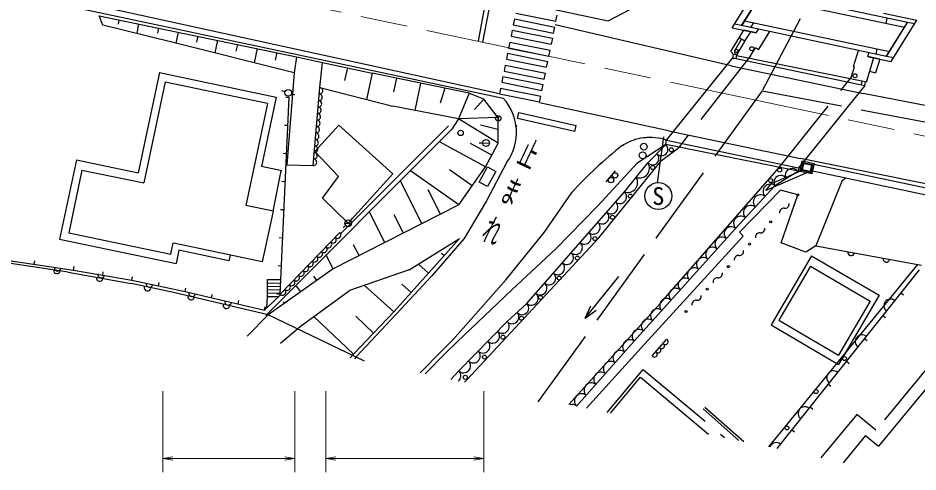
# Model space of a CAD drawing. Units: millimetres, scale not verified. Extents: x 40000 to 680000, y 20000 to 380000.
# Drawn here: x 447871 to 514731, y 247202 to 280944 of the extents above; entities that cross this region are included whole.
import ezdxf
from ezdxf.enums import TextEntityAlignment as Align

# ---------------------------------------------------------------- set-up
doc = ezdxf.new("R2010")
doc.units = ezdxf.units.MM
doc.header["$LTSCALE"] = 1000
doc.linetypes.add('CHAIN', pattern=[18.5, 12, -1.5, 3.5, -1.5])
doc.linetypes.add('DASHED', pattern=[7.5, 6, -1.5])
for name, color, linetype, lineweight in [('M-BGD', 7, 'Continuous', 25), ('M-BGD-EXST', 7, 'Continuous', 25), ('M-BMK', 2, 'CHAIN', 13), ('M-STR-HTXT', 7, 'Continuous', 13), ('M-STR-STR1', 1, 'Continuous', 25), ('M-STR-STRC', 7, 'Continuous', 25)]:
    doc.layers.add(name, color=color, linetype=linetype, lineweight=lineweight)
doc.styles.add('ＭＳ ゴシック', font='')
doc.styles.get('ＭＳ ゴシック').set_extended_font_data('MS Gothic')

# ---------------------------------------------------------------- blocks, each defined once
blk = doc.blocks.new('open_arrow')
at = {"color": 0, "linetype": 'Continuous', "lineweight": -2}
blk.add_lwpolyline([(7.5, 1.25), (0, 0), (7.5, -1.25)], dxfattribs=at)

msp = doc.modelspace()

# ---------------------------------------------------------------- linework, layer by layer
at = {"layer": 'M-BGD'}
for p, q in [((409903, 298123), (491726, 280739)), ((408396, 291031), (483921, 274985)), ((491726, 280739), (496148, 283074)), ((500933, 280214), (502850, 283283)), ((501644, 280370), (503222, 282897)), ((502976, 282541), (513736, 280255)), ((453902, 281115), (468565, 278067)), ((454174, 280423), (453902, 281115)), ((512179, 281301), (514652, 280776)), ((512358, 280547), (512441, 280939)), ((459400, 279130), (454174, 280423)), ((455369, 280810), (455301, 280485)), ((456835, 280506), (456688, 279800)), ((458301, 280201), (458222, 279821)), ((500933, 280214), (502714, 279836)), ((501623, 280375), (501102, 280485)), ((501848, 280736), (512609, 278450)), ((502310, 280229), (502536, 280590)), ((512362, 278093), (513941, 280620)), ((512734, 277707), (514652, 280776)), ((514482, 280505), (513962, 280616)), ((459767, 279896), (459598, 279080)), ((461234, 279591), (461142, 279153)), ((501435, 279480), (501782, 280034)), ((501859, 279215), (501435, 279480)), ((502714, 279836), (501782, 280034)), ((501859, 279215), (502302, 279924)), ((502714, 279836), (502883, 280107)), ((502873, 278582), (503716, 279930)), ((468382, 276873), (459400, 279130)), ((462700, 279286), (462505, 278350)), ((464166, 278981), (464062, 278483)), ((500838, 278464), (501445, 279474)), ((501137, 278565), (501627, 279360)), ((501266, 278206), (501869, 279209)), ((465632, 278676), (465412, 277619)), ((467098, 278371), (466982, 277813)), ((500838, 278464), (501032, 278235)), ((502279, 278142), (502647, 278723)), ((502873, 278582), (502647, 278723)), ((509938, 277350), (510299, 278531)), ((510996, 278076), (511084, 278364)), ((511619, 278251), (511702, 278642)), ((468565, 278067), (468382, 276873)), ((468565, 278067), (470493, 277641)), ((470287, 275778), (470493, 277641)), ((470493, 277641), (474181, 276850)), ((510566, 276239), (501257, 278129)), ((511428, 277985), (510877, 276159)), ((511887, 277887), (510996, 278076)), ((511060, 278063), (512734, 277707)), ((511887, 277887), (511571, 276877)), ((512904, 277978), (512383, 278089)), ((458388, 276897), (456810, 269440)), ((458388, 276897), (467060, 275072)), ((468382, 276873), (467845, 270019)), ((472337, 277245), (472135, 276302)), ((474181, 276850), (473761, 274893)), ((509761, 276510), (510014, 277327)), ((510014, 277327), (509938, 277350)), ((511127, 276989), (511571, 276877)), ((458806, 276201), (457216, 268685)), ((458806, 276201), (466412, 274619)), ((475981, 276475), (475769, 275455)), ((469790, 269984), (470287, 275778)), ((470287, 275778), (475723, 274393)), ((477782, 276101), (477360, 274074)), ((479572, 275738), (479244, 274626)), ((467060, 275072), (465965, 269898)), ((467343, 260417), (468012, 275034)), ((468012, 275034), (467763, 275045)), ((481382, 275352), (480587, 273444)), ((482477, 274916), (481773, 274145)), ((466407, 274593), (464805, 267021)), ((480587, 273444), (475723, 274393)), ((483546, 273538), (480587, 273444)), ((483544, 273592), (483494, 273543)), ((483494, 273543), (483544, 273492)), ((483544, 273592), (483544, 273402)), ((483544, 273592), (483594, 273542)), ((483544, 273492), (483594, 273542)), ((467917, 272946), (467667, 272957)), ((469911, 271015), (471699, 272988)), ((475712, 269350), (471699, 272988)), ((471865, 264933), (479848, 272928)), ((480587, 273444), (480096, 272680)), ((483553, 271635), (480587, 273444)), ((483517, 272645), (482221, 272988)), ((484832, 273014), (484883, 272913)), ((484883, 272913), (484855, 272804)), ((466279, 258844), (480096, 272680)), ((482608, 269890), (479174, 271748)), ((483080, 270762), (481491, 271623)), ((482387, 271647), (482137, 271641)), ((482387, 271654), (482887, 271653)), ((495943, 271875), (496054, 271861)), ((495991, 271544), (496054, 271861)), ((505832, 269550), (495991, 271544)), ((467821, 270857), (467571, 270869)), ((471691, 269160), (469911, 271015)), ((452218, 270391), (450957, 264502)), ((452218, 270391), (456810, 269440)), ((452614, 269639), (451649, 264980)), ((452614, 269639), (457216, 268685)), ((467465, 269578), (465965, 269898)), ((466827, 266589), (467424, 269587)), ((467845, 270019), (469790, 269984)), ((480630, 267059), (477028, 269576)), ((481619, 268474), (479939, 269648)), ((491573, 268757), (492250, 269589)), ((495592, 259738), (504412, 269838)), ((505864, 269813), (505832, 269550)), ((506893, 269594), (539260, 262717)), ((506995, 270083), (539364, 263206)), ((467726, 268769), (467476, 268781)), ((470498, 267551), (471691, 269160)), ((472394, 265690), (475712, 269350)), ((477881, 265663), (476279, 268818)), ((509091, 268859), (507152, 264009)), ((509091, 268859), (509377, 269066)), ((479256, 266361), (478338, 268167)), ((501465, 265022), (504509, 268159)), ((503436, 268114), (503832, 268615)), ((505809, 267801), (504509, 268159)), ((472394, 265690), (470498, 267551)), ((504574, 264227), (505809, 267801)), ((466826, 266589), (464805, 267021)), ((480630, 267059), (475133, 264268)), ((466827, 266589), (466019, 262814)), ((467630, 266681), (467380, 266693)), ((475133, 264268), (473995, 266508)), ((476507, 264965), (475822, 266314)), ((472210, 265520), (472026, 265351)), ((472144, 265690), (472644, 265689)), ((472560, 265877), (472725, 266064)), ((451649, 264980), (459213, 263383)), ((467343, 260417), (471780, 264991)), ((501739, 264732), (501465, 265022)), ((450957, 264502), (459614, 262691)), ((459213, 263383), (459393, 264233)), ((466019, 262814), (459458, 264217)), ((467535, 264593), (467285, 264605)), ((475133, 264268), (471290, 262302)), ((476935, 262220), (480679, 264553)), ((478372, 261987), (480679, 264553)), ((491010, 264597), (484490, 257562)), ((494157, 256440), (501739, 264732)), ((506403, 263536), (504574, 264227)), ((459829, 263699), (459614, 262691)), ((463545, 262905), (459829, 263699)), ((473212, 263285), (472802, 264085)), ((479525, 263270), (479340, 263437)), ((507152, 264009), (506403, 263536)), ((507152, 264009), (514990, 262572)), ((451599, 262050), (446048, 262882)), ((449082, 262645), (449118, 262893)), ((463635, 263324), (463545, 262905)), ((471290, 262302), (470795, 263269)), ((451996, 262215), (452032, 262463)), ((451996, 262215), (452039, 262462)), ((471290, 262302), (466458, 258881)), ((467439, 262505), (467189, 262516)), ((476935, 262220), (472509, 260684)), ((478372, 261987), (477631, 262653)), ((514703, 262617), (503632, 249073)), ((514812, 262227), (504249, 248942)), ((506747, 262496), (504399, 258475)), ((506747, 262496), (511184, 259906)), ((451599, 262050), (456274, 261200)), ((454161, 261833), (454204, 262079)), ((456326, 261450), (456370, 261696)), ((456326, 261450), (456378, 261695)), ((466397, 260253), (466415, 261511)), ((466415, 261511), (467387, 261497)), ((470082, 261447), (469855, 261768)), ((475781, 259105), (478372, 261987)), ((478624, 261794), (475991, 258968)), ((490014, 258642), (492514, 261734)), ((459413, 260553), (456274, 261200)), ((458304, 261033), (458355, 261277)), ((460281, 260615), (460333, 260860)), ((460281, 260615), (460338, 260859)), ((466404, 260761), (467359, 260748)), ((466408, 261011), (467370, 260998)), ((466411, 261261), (467383, 261247)), ((468874, 260592), (468571, 261019)), ((475781, 259105), (473602, 261064)), ((477077, 260546), (476385, 261168)), ((466458, 258881), (459413, 260553)), ((462249, 260157), (462306, 260400)), ((467340, 260337), (466347, 259398)), ((466348, 259419), (466397, 260253)), ((466397, 260253), (467181, 260242)), ((466401, 260511), (467347, 260498)), ((467343, 260417), (467094, 260428)), ((468825, 258027), (472509, 260684)), ((513461, 260528), (513657, 260373)), ((464217, 259698), (464274, 259941)), ((466185, 259239), (466242, 259482)), ((466185, 259239), (466348, 259419)), ((467666, 259736), (467590, 259843)), ((495592, 259738), (488804, 252224)), ((490014, 258642), (490420, 259555)), ((511184, 259906), (508837, 255886)), ((466458, 258881), (464884, 257306)), ((473614, 255451), (466458, 258881)), ((472802, 255953), (469836, 258757)), ((472802, 255953), (475781, 259105)), ((474292, 257529), (472959, 258789)), ((475991, 258968), (472996, 255761)), ((490014, 258642), (490823, 259230)), ((512111, 258830), (512307, 258675)), ((504400, 258477), (508837, 255886)), ((467375, 256776), (468825, 258027)), ((484490, 257562), (481213, 254048)), ((480195, 257044), (479376, 256237)), ((480488, 256871), (479636, 256038)), ((493653, 256919), (489359, 252106)), ((494992, 255824), (496067, 257067)), ((510761, 257132), (510957, 256976)), ((479376, 256237), (477756, 254571)), ((494157, 256440), (490100, 251948)), ((472549, 255677), (472802, 255953)), ((472996, 255761), (472857, 255612)), ((479636, 256038), (478113, 254495)), ((509411, 255434), (509606, 255278)), ((491879, 251571), (494110, 254244)), ((494110, 254244), (499172, 250021)), ((516179, 254430), (511795, 249118)), ((481213, 254048), (481044, 253873)), ((508061, 253736), (508256, 253580)), ((498774, 251893), (501430, 249541)), ((498893, 252027), (501788, 249465)), ((506710, 252037), (506906, 251882)), ((505360, 250339), (505556, 250184)), ((510835, 249911), (509173, 247896)), ((510835, 249911), (511795, 249118))]:
    msp.add_line(p, q, dxfattribs=at)
at = {"layer": 'M-BGD', "linetype": 'DASHED'}
for p, q in [((502279, 278142), (496933, 271291)), ((504308, 269719), (509761, 276510)), ((503149, 275533), (486096, 251852)), ((506688, 269538), (503436, 268114)), ((506178, 269642), (503832, 268615)), ((506817, 263267), (503819, 258132)), ((506817, 263267), (511836, 260336)), ((511836, 260336), (508837, 255201)), ((503819, 258132), (508837, 255201)), ((516051, 255702), (511599, 250309)), ((491643, 251621), (494310, 254817)), ((494310, 254817), (500361, 249768)), ((510185, 251476), (507520, 248247)), ((511599, 250309), (510185, 251476))]:
    msp.add_line(p, q, dxfattribs=at)
msp.add_lwpolyline([(517330, 312692), (514433, 303630), (509503, 287511), (503149, 275533), (556798, 265313), (571991, 288933)], dxfattribs=at)
at = {"layer": 'M-BGD'}
for points in [[(500957, 277966), (501232, 277931), (501266, 278206), (500991, 278240)], [(510517, 275973), (510783, 275924), (510832, 276190), (510566, 276239)], [(506124, 270319), (507005, 270136), (506842, 269352), (505961, 269536)], [(506194, 270213), (506899, 270066), (506772, 269459), (506068, 269606)], [(482758, 269884), (483377, 269545), (482755, 268410), (482136, 268749)]]:
    msp.add_lwpolyline(points, close=True, dxfattribs=at)
for points in [[(480630, 267059), (482608, 269890), (483499, 271536), (483553, 271635), (483552, 271747), (483546, 273425), (483546, 273538), (483477, 273627), (482477, 274916), (481487, 275310), (481382, 275352), (474181, 276850)], [(495991, 271544), (493839, 270132), (490925, 266947), (487830, 263790), (484552, 260749), (480488, 256871)], [(485677, 259726), (492915, 268028), (494666, 270178), (495991, 271544)], [(492678, 271384), (492764, 271456), (492869, 271496)], [(494318, 272033), (494424, 272072), (494535, 272057)], [(491010, 264597), (495668, 270353), (496933, 271291)], [(484221, 270334), (484193, 270225), (482674, 267346), (481012, 264550), (478624, 261794)], [(491108, 270063), (491188, 270143), (491274, 270215)], [(505799, 269530), (504099, 268479), (501173, 265306), (493653, 256919)], [(480195, 257044), (484144, 261507), (486948, 265003), (489028, 267996), (489108, 268075)], [(446168, 263075), (451996, 262215), (456326, 261450), (460281, 260615), (466185, 259239)], [(480032, 254087), (480628, 254712), (484221, 258386), (485677, 259726)]]:
    msp.add_lwpolyline(points, dxfattribs=at)
at = {"layer": 'M-BGD', "linetype": 'DASHED'}
msp.add_lwpolyline([(506241, 270142), (506828, 270019), (506726, 269530), (506139, 269652)], close=True, dxfattribs=at)
at = {"layer": 'M-BGD'}
for centre, radius in [((502386, 278660), 150), ((501243, 278500), 125), ((510047, 276651), 150), ((483544, 273492), 200), ((484883, 272913), 35), ((480753, 272403), 200), ((482637, 271653), 250), ((494367, 271383), 250), ((494277, 270737), 250), ((496401, 271148), 150), ((492229, 269247), 200), ((495025, 269832), 150), ((504461, 269641), 150), ((491934, 268894), 200), ((503781, 268864), 150), ((493360, 267705), 150), ((505809, 267801), 75), ((492034, 266135), 150), ((472394, 265690), 250), ((503788, 265800), 75), ((490726, 264548), 150), ((502215, 264133), 75), ((489418, 263097), 150), ((500642, 262465), 75), ((488076, 261612), 150), ((499070, 260797), 75), ((486684, 260177), 150), ((485274, 258625), 150), ((497497, 259130), 75), ((483898, 257224), 150), ((482522, 255739), 150), ((509271, 255635), 150), ((481096, 254238), 150), ((507156, 253175), 150), ((504989, 250483), 150)]:
    msp.add_circle(centre, radius, dxfattribs=at)
for centre, radius, start, end in [((501350, 278434), 250, 148.36586, 238.36586), ((470274, 275536), 242, 263.2953, 86.88477), ((470191, 274570), 242, 263.2953, 86.88477), ((470233, 275053), 242, 263.2953, 86.88477), ((481097, 272436), 3804, 324.45475, 42.06747), ((470150, 274087), 242, 263.2953, 86.88477), ((470108, 273604), 242, 263.2953, 86.88477), ((470025, 272639), 242, 263.2953, 86.88477), ((470067, 273122), 242, 263.2953, 86.88477), ((469984, 272156), 242, 263.2953, 86.88477), ((469942, 271673), 242, 263.2953, 86.88477), ((510594, 248462), 29097, 127.78943, 137.82952), ((494822, 268301), 3768, 70.90773, 123.11254), ((495677, 271186), 476, 223.01108, 48.6911), ((469859, 270708), 242, 263.2953, 86.88477), ((469901, 271190), 242, 263.2953, 86.88477), ((495014, 270503), 476, 223.01108, 48.6911), ((469818, 270225), 242, 263.2953, 86.88477), ((494049, 269786), 730, 249.24684, 32.45693), ((505374, 269267), 500, 31.7195, 211.7195), ((493174, 268711), 730, 249.24684, 32.45693), ((504524, 268742), 500, 31.7195, 211.7195), ((503764, 268055), 541, 51.67414, 222.96336), ((492586, 267651), 501, 228.9861, 48.84096), ((503032, 267261), 541, 51.67414, 222.96336), ((491928, 266896), 501, 228.9861, 48.84096), ((502301, 266468), 541, 51.67414, 222.96336), ((504753, 266492), 312, 81.58547, 187.84568), ((504844, 267110), 312, 261.58547, 7.84568), ((491270, 266141), 501, 228.9861, 48.84096), ((501569, 265675), 541, 51.67414, 222.96336), ((490611, 265387), 501, 228.9861, 48.84096), ((471613, 264812), 245, 224.7366, 47.00723), ((489953, 264632), 501, 228.9861, 48.84096), ((500841, 264917), 512, 49.48203, 226.75704), ((502967, 264656), 312, 83.54456, 189.80476), ((503037, 265277), 312, 263.54456, 9.80476), ((470931, 264108), 245, 224.7366, 47.00723), ((471272, 264460), 245, 224.7366, 47.00723), ((489295, 263877), 501, 228.9861, 48.84096), ((500157, 264154), 512, 49.48203, 226.75704), ((470248, 263404), 245, 224.7366, 47.00723), ((470589, 263756), 245, 224.7366, 47.00723), ((488637, 263123), 501, 228.9861, 48.84097), ((499473, 263392), 512, 49.48203, 226.75704), ((501464, 263609), 312, 263.54456, 9.80476), ((509765, 263530), 250, 169.61424, 349.61424), ((469565, 262701), 245, 224.7366, 47.00723), ((469907, 263052), 245, 224.7366, 47.00723), ((498790, 262629), 512, 49.48203, 226.75704), ((501394, 262988), 312, 83.54456, 189.80476), ((512377, 263051), 250, 169.61424, 349.61424), ((450768, 262190), 250, 171.47263, 351.47263), ((450824, 262385), 250, 171.60713, 351.60713), ((468883, 261997), 245, 224.7366, 47.00723), ((469224, 262349), 245, 224.7366, 47.00723), ((487979, 262368), 501, 228.9861, 48.84096), ((498106, 261867), 512, 49.48203, 226.75704), ((453937, 261625), 250, 169.70321, 349.70321), ((454048, 261876), 250, 169.97949, 349.97949), ((468200, 261293), 245, 224.7366, 47.00723), ((468542, 261645), 245, 224.7366, 47.00723), ((487321, 261613), 501, 228.9861, 48.84096), ((497422, 261104), 512, 49.48203, 226.75704), ((499821, 261321), 312, 83.54456, 189.80476), ((499891, 261942), 312, 263.54456, 9.80476), ((457492, 260908), 250, 168.34217, 348.34217), ((457639, 261182), 250, 168.08018, 348.08018), ((467518, 260589), 245, 224.7366, 47.00723), ((467859, 260941), 245, 224.7366, 47.00723), ((486663, 260859), 501, 228.9861, 48.84096), ((496739, 260342), 512, 49.48203, 226.75704), ((460737, 260246), 250, 166.65366, 346.65366), ((460808, 260491), 250, 166.8746, 346.8746), ((486005, 260104), 501, 228.9861, 48.84096), ((496055, 259579), 512, 49.48203, 226.75704), ((498318, 260274), 312, 263.54456, 9.80476), ((463349, 259598), 250, 166.65366, 346.65366), ((463482, 259859), 250, 166.8746, 346.8746), ((485317, 259387), 495, 222.03724, 43.26495), ((498248, 259653), 312, 83.54456, 189.80476), ((512690, 259558), 500, 51.51184, 231.51184), ((484589, 258717), 495, 222.03724, 43.26495), ((495371, 258817), 512, 49.48203, 226.75704), ((483852, 258028), 514, 227.19986, 44.06345), ((494688, 258055), 512, 49.48203, 226.75704), ((483133, 257293), 514, 227.19986, 44.06345), ((494004, 257292), 512, 49.48203, 226.75704), ((482415, 256559), 514, 227.19986, 44.06345), ((493324, 256493), 538, 52.3554, 224.16954), ((495695, 256574), 209, 217.94841, 60.3257), ((495964, 256885), 209, 217.94841, 60.3257), ((510568, 256889), 500, 51.51184, 231.51184), ((481696, 255824), 514, 227.19986, 44.06345), ((492609, 255691), 538, 52.3554, 224.16954), ((495157, 255953), 209, 217.94841, 60.3257), ((495426, 256263), 209, 217.94841, 60.3257), ((480977, 255089), 514, 227.19986, 44.06345), ((491894, 254890), 538, 52.3554, 224.16954), ((480223, 254350), 543, 314.8772, 41.81434), ((491179, 254088), 538, 52.3554, 224.16954), ((508446, 254221), 500, 51.51184, 231.51184), ((490464, 253287), 538, 52.3554, 224.16954), ((489749, 252485), 538, 52.3554, 224.16954), ((489034, 251684), 538, 52.3554, 104.79591), ((506325, 251552), 500, 51.51184, 231.51184), ((504203, 248884), 500, 51.51184, 160.30392)]:
    msp.add_arc(centre, radius, start, end, dxfattribs=at)
at = {"layer": 'M-BGD-EXST'}
for p, q in [((467713, 275456), (467476, 275534)), ((468193, 275317), (468436, 275257)), ((495836, 272103), (495354, 268696))]:
    msp.add_line(p, q, dxfattribs=at)
for centre, radius in [((467951, 275378), 250), ((495440, 267712), 1000)]:
    msp.add_circle(centre, radius, dxfattribs=at)
at = {"layer": 'M-BMK'}
msp.add_line((562363, 262153), (466014, 282624), dxfattribs=at)
at = {"layer": 'M-STR-HTXT'}
for p, q in [((458632, 253202), (458632, 247202)), ((468433, 253202), (468433, 247202)), ((470741, 253202), (470741, 247202)), ((482480, 253202), (482480, 247202)), ((458632, 248202), (468433, 248202)), ((470741, 248202), (482480, 248202))]:
    msp.add_line(p, q, dxfattribs=at)
at = {"layer": 'M-STR-STR1'}
for p, q in [((501623, 280375), (503202, 282902)), ((513962, 280616), (503202, 282902)), ((512383, 278089), (501623, 280375)), ((512383, 278089), (513962, 280616)), ((496054, 271861), (500974, 277986)), ((500974, 277986), (510778, 275918)), ((510778, 275918), (505864, 269813)), ((496054, 271861), (505864, 269813))]:
    msp.add_line(p, q, dxfattribs=at)
at = {"layer": 'M-STR-STRC'}
for p, q in [((483637, 275300), (408552, 291765)), ((482512, 281660), (482053, 279216)), ((482841, 281584), (482383, 279146)), ((484754, 280870), (484666, 280429)), ((484754, 280870), (487751, 280269)), ((484843, 281312), (487835, 280711)), ((487835, 280711), (487925, 281152)), ((484666, 280429), (487661, 279828)), ((487661, 279828), (487751, 280269)), ((500850, 277399), (487782, 280435)), ((484587, 280037), (484498, 279596)), ((484498, 279596), (487491, 278995)), ((484587, 280037), (487581, 279436)), ((484410, 279155), (484321, 278713)), ((484410, 279155), (487401, 278555)), ((487581, 279436), (487491, 278995)), ((484243, 278321), (484154, 277880)), ((484243, 278321), (487231, 277722)), ((484321, 278713), (487311, 278114)), ((487311, 278114), (487401, 278555)), ((484154, 277880), (487141, 277281)), ((487141, 277281), (487231, 277722)), ((484066, 277439), (483977, 276998)), ((483977, 276998), (486961, 276399)), ((484066, 277439), (487051, 276840)), ((486961, 276399), (487051, 276840)), ((500850, 277399), (510655, 275331)), ((483899, 276605), (483810, 276164)), ((483810, 276164), (486791, 275566)), ((483899, 276605), (486881, 276007)), ((483722, 275723), (483633, 275282)), ((483722, 275723), (486701, 275125)), ((486791, 275566), (486881, 276007)), ((486612, 274684), (483633, 275282)), ((486612, 274684), (486701, 275125)), ((563721, 264932), (510655, 275331)), ((496197, 272546), (486604, 274650)), ((484987, 273477), (485086, 273916)), ((489245, 272516), (484987, 273477)), ((485086, 273916), (489344, 272955)), ((489245, 272516), (489344, 272955)), ((496197, 272546), (506007, 270499)), ((562474, 259063), (506007, 270499))]:
    msp.add_line(p, q, dxfattribs=at)

# ---------------------------------------------------------------- block references
at = {"layer": 'M-STR-HTXT', "xscale": 100, "yscale": 100}
for p in [(458632, 248202), (470741, 248202)]:
    msp.add_blockref('open_arrow', p, dxfattribs=at)
at = {"layer": 'M-STR-HTXT', "xscale": 100, "yscale": 100, "rotation": 180}
for p in [(468433, 248202), (482480, 248202)]:
    msp.add_blockref('open_arrow', p, dxfattribs=at)

# ---------------------------------------------------------------- texts
at = {"layer": 'M-BGD-EXST', "style": 'ＭＳ ゴシック'}
msp.add_text('S', height=1320, dxfattribs=at).set_placement((495440, 267712), align=Align.MIDDLE_CENTER)
at = {"layer": 'M-STR-STRC', "style": 'ＭＳ ゴシック', "width": 0.5}
for s, p in [('止', (484638, 269769)), ('ま', (483333, 266994)), ('れ', (481950, 264053))]:
    msp.add_text(s, height=1833, rotation=334.815, dxfattribs=at).set_placement(p, align=Align.BOTTOM_LEFT)

doc.saveas('drawing.dxf')
